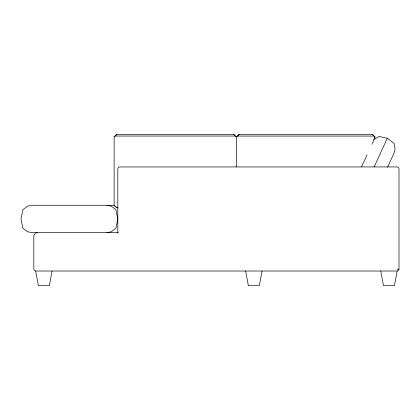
<?xml version="1.0" encoding="UTF-8"?>
<svg xmlns="http://www.w3.org/2000/svg" width="420" height="420" viewBox="0 0 420 420"><rect width="100%" height="100%" fill="white"/><g stroke="black" fill="none" stroke-linecap="round" stroke-linejoin="round"><path stroke-width="0.63" d="M115.022 206.152L114.119 205.322L114.119 136.862L115.022 136.038L235.552 136.038L236.455 136.862L236.455 166.861M52.08 271.016L49.34 285.621L38.388 285.621L35.648 271.016L34.346 270.491L33.821 269.189L33.821 236.323C33.826 234.35 35.501 232.675 37.474 232.669M262.059 271.016L259.319 285.621L248.362 285.621L245.627 271.016M117.81 233.21L117.81 168.761L118.34 167.465L119.637 166.94L397.173 166.94L398.475 167.465L399 168.761L399 269.189L398.475 270.491L397.173 271.016L394.438 285.621L383.481 285.621L380.741 271.016M374.183 166.829L387.324 138.248L394.028 143.341L395.089 148.853L393.944 153.353L387.587 167.176M373.931 139.272L375.029 136.894L372.298 134.389L239.185 134.389L238.282 135.219M361.52 166.787L367.085 154.938M372.089 144.27L375.029 136.894L374.126 136.064L237.358 136.064L236.455 136.894L233.725 134.379L116.849 134.379L114.119 136.862M236.455 136.894L239.185 134.389M115.946 135.203L116.849 134.379M374.225 139.256L379.097 136.474L387.324 138.248M106.817 232.669L111.384 231.735L115.946 228.107L117.773 218.978L115.946 209.848L111.384 206.22L106.817 205.28M114.66 205.28L31.957 205.28L27.389 206.22L22.827 209.848L21 218.978L22.827 228.107L27.389 231.735L31.957 232.669L118.34 232.669M114.119 205.322L116.849 207.811L118.157 207.811M397.173 269.189L399 269.189M35.648 271.016L397.173 271.016M372.298 134.389L373.202 135.219M233.725 134.379L234.628 135.203M115.946 206.981L116.849 207.811"/></g></svg>
